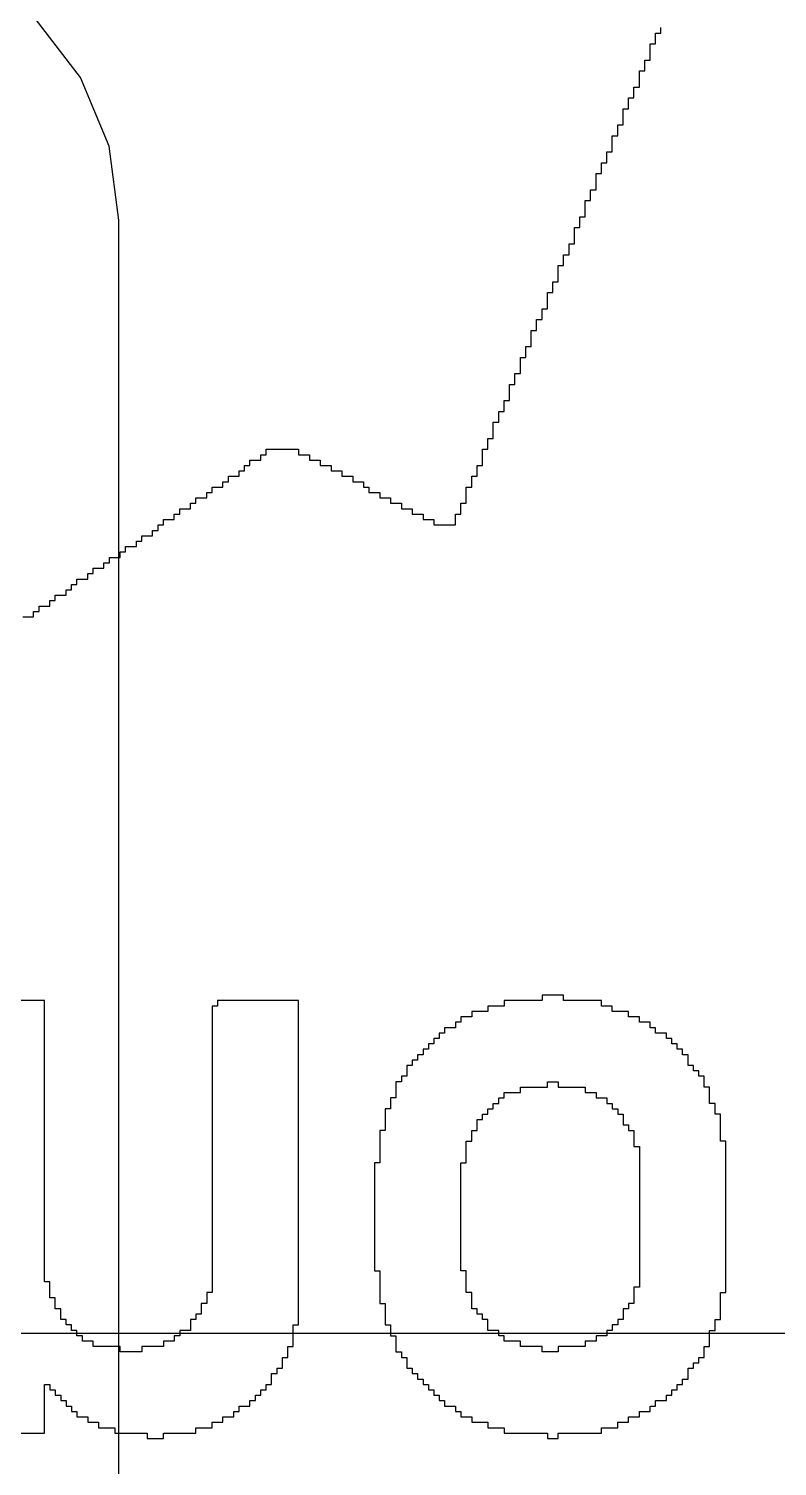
# Model space of a CAD drawing. Header units: millimetres. Extents: x -1.9 to 9.1, y -3.1 to 5.4.
# Drawn here: x 0.3528 to 0.3933, y 0.3553 to 0.433 of the extents above; entities that cross this region are included whole.
import ezdxf

# ---------------------------------------------------------------- set-up
doc = ezdxf.new("R2010")
doc.units = ezdxf.units.MM
doc.header["$MEASUREMENT"] = 0
for name, color, linetype in [('BottomOverlay', 54, 'Continuous'), ('Mechanical7', 56, 'Continuous'), ('TopLayer', 1, 'Continuous')]:
    doc.layers.add(name, color=color, linetype=linetype)

# ---------------------------------------------------------------- blocks, each defined once
blk = doc.blocks.new('OSHW__25___B_1')
at = {"layer": 'BottomOverlay'}
for p, q in [((0.020186, 0.052922), (0.017848, 0.052922)), ((0.017848, 0.052922), (0.017848, 0.05263)), ((0.02077, 0.053214), (0.020186, 0.053214)), ((0.020186, 0.053214), (0.020186, 0.052922)), ((0.02077, 0.052922), (0.02077, 0.053214)), ((0.023107, 0.052922), (0.02077, 0.052922)), ((0.023107, 0.05263), (0.023107, 0.052922)), ((0.041514, 0.052922), (0.039761, 0.052922)), ((0.039761, 0.052922), (0.039761, 0.05263)), ((0.04239, 0.053214), (0.041514, 0.053214)), ((0.041514, 0.053214), (0.041514, 0.052922)), ((0.04239, 0.052922), (0.04239, 0.053214)), ((0.044143, 0.052922), (0.04239, 0.052922)), ((0.044143, 0.05263), (0.044143, 0.052922)), ((0.052616, 0.052922), (0.047941, 0.052922)), ((0.047941, 0.052922), (0.047941, 0.05263)), ((0.016972, 0.052338), (0.016388, 0.052338)), ((0.016388, 0.052338), (0.016388, 0.052046)), ((0.017848, 0.05263), (0.016972, 0.05263)), ((0.016972, 0.05263), (0.016972, 0.052338)), ((0.023984, 0.05263), (0.023107, 0.05263)), ((0.023984, 0.052338), (0.023984, 0.05263)), ((0.02486, 0.052338), (0.023984, 0.052338)), ((0.02486, 0.052046), (0.02486, 0.052338)), ((0.038884, 0.052338), (0.0383, 0.052338)), ((0.0383, 0.052338), (0.0383, 0.052046)), ((0.039761, 0.05263), (0.038884, 0.05263)), ((0.038884, 0.05263), (0.038884, 0.052338)), ((0.04502, 0.05263), (0.044143, 0.05263)), ((0.04502, 0.052338), (0.04502, 0.05263)), ((0.045604, 0.052338), (0.04502, 0.052338)), ((0.045604, 0.052046), (0.045604, 0.052338)), ((0.047941, 0.05263), (0.047941, 0.052338)), ((0.047941, 0.052338), (0.047941, 0.052046)), ((0.015219, 0.051461), (0.014927, 0.051461)), ((0.014927, 0.051461), (0.014927, 0.051169)), ((0.015803, 0.051753), (0.015219, 0.051753)), ((0.015219, 0.051753), (0.015219, 0.051461)), ((0.016388, 0.052046), (0.015803, 0.052046)), ((0.015803, 0.052046), (0.015803, 0.051753)), ((0.025445, 0.052046), (0.02486, 0.052046)), ((0.025445, 0.051753), (0.025445, 0.052046)), ((0.025737, 0.051753), (0.025445, 0.051753)), ((0.025737, 0.051461), (0.025737, 0.051753)), ((0.026321, 0.051461), (0.025737, 0.051461)), ((0.026321, 0.051169), (0.026321, 0.051461)), ((0.037423, 0.051461), (0.036839, 0.051461)), ((0.036839, 0.051461), (0.036839, 0.051169)), ((0.037716, 0.051753), (0.037423, 0.051753)), ((0.037423, 0.051753), (0.037423, 0.051461)), ((0.0383, 0.052046), (0.037716, 0.052046)), ((0.037716, 0.052046), (0.037716, 0.051753)), ((0.046189, 0.052046), (0.045604, 0.052046)), ((0.046189, 0.051753), (0.046189, 0.052046)), ((0.046481, 0.051753), (0.046189, 0.051753)), ((0.046481, 0.051461), (0.046481, 0.051753)), ((0.046773, 0.051461), (0.046481, 0.051461)), ((0.046773, 0.051169), (0.046773, 0.051461)), ((0.047941, 0.052046), (0.047941, 0.051753)), ((0.047941, 0.051753), (0.047941, 0.051461)), ((0.047941, 0.051461), (0.047941, 0.051169)), ((0.01405, 0.050585), (0.013758, 0.050585)), ((0.013758, 0.050585), (0.013758, 0.050292)), ((0.014342, 0.050877), (0.01405, 0.050877)), ((0.01405, 0.050877), (0.01405, 0.050585)), ((0.014927, 0.051169), (0.014342, 0.051169)), ((0.014342, 0.051169), (0.014342, 0.050877)), ((0.026613, 0.051169), (0.026321, 0.051169)), ((0.026613, 0.050877), (0.026613, 0.051169)), ((0.026906, 0.050877), (0.026613, 0.050877)), ((0.026906, 0.050585), (0.026906, 0.050877)), ((0.027198, 0.050585), (0.026906, 0.050585)), ((0.027198, 0.050292), (0.027198, 0.050585)), ((0.036255, 0.050585), (0.035963, 0.050585)), ((0.035963, 0.050585), (0.035963, 0.050292)), ((0.036547, 0.050877), (0.036255, 0.050877)), ((0.036255, 0.050877), (0.036255, 0.050585)), ((0.036839, 0.051169), (0.036547, 0.051169)), ((0.036547, 0.051169), (0.036547, 0.050877)), ((0.047065, 0.051169), (0.046773, 0.051169)), ((0.047065, 0.050877), (0.047065, 0.051169)), ((0.047357, 0.050877), (0.047065, 0.050877)), ((0.047357, 0.050585), (0.047357, 0.050877)), ((0.047649, 0.050585), (0.047357, 0.050585)), ((0.047649, 0.050292), (0.047649, 0.050585)), ((0.047941, 0.051169), (0.047941, 0.050877)), ((0.047941, 0.050877), (0.047941, 0.050585)), ((0.047941, 0.050585), (0.047941, 0.050292)), ((0.013466, 0.05), (0.013174, 0.05)), ((0.013174, 0.05), (0.013174, 0.049708)), ((0.013758, 0.050292), (0.013466, 0.050292)), ((0.013466, 0.050292), (0.013466, 0.05)), ((0.02749, 0.050292), (0.027198, 0.050292)), ((0.02749, 0.05), (0.02749, 0.050292)), ((0.027782, 0.05), (0.02749, 0.05)), ((0.027782, 0.049708), (0.027782, 0.05)), ((0.035963, 0.050292), (0.035671, 0.050292)), ((0.035671, 0.050292), (0.035671, 0.05)), ((0.035671, 0.05), (0.035671, 0.049708)), ((0.047941, 0.050292), (0.047649, 0.050292)), ((0.012882, 0.049124), (0.012589, 0.049124)), ((0.012589, 0.049124), (0.012589, 0.048832)), ((0.013174, 0.049416), (0.012882, 0.049416)), ((0.012882, 0.049416), (0.012882, 0.049124)), ((0.013174, 0.049708), (0.013174, 0.049416)), ((0.028074, 0.049708), (0.027782, 0.049708)), ((0.028074, 0.049416), (0.028074, 0.049708)), ((0.028366, 0.049416), (0.028074, 0.049416)), ((0.028366, 0.049124), (0.028366, 0.049416)), ((0.028366, 0.048832), (0.028366, 0.049124)), ((0.035378, 0.049416), (0.035086, 0.049416)), ((0.035086, 0.049416), (0.035086, 0.049124)), ((0.035086, 0.049124), (0.035086, 0.048832)), ((0.035671, 0.049708), (0.035378, 0.049708)), ((0.035378, 0.049708), (0.035378, 0.049416)), ((0.012297, 0.048247), (0.012005, 0.048247)), ((0.012005, 0.048247), (0.012005, 0.047955)), ((0.012589, 0.048832), (0.012297, 0.048832)), ((0.012297, 0.048832), (0.012297, 0.048539)), ((0.012297, 0.048539), (0.012297, 0.048247)), ((0.018725, 0.047955), (0.018725, 0.048247)), ((0.018725, 0.048247), (0.020186, 0.048247)), ((0.020186, 0.048247), (0.020186, 0.048539)), ((0.020186, 0.048539), (0.021062, 0.048539)), ((0.021062, 0.048539), (0.021062, 0.048247)), ((0.021062, 0.048247), (0.022231, 0.048247)), ((0.022231, 0.048247), (0.022231, 0.047955)), ((0.028659, 0.048832), (0.028366, 0.048832)), ((0.028659, 0.048539), (0.028659, 0.048832)), ((0.028951, 0.048539), (0.028659, 0.048539)), ((0.028951, 0.048247), (0.028951, 0.048539)), ((0.028951, 0.047955), (0.028951, 0.048247)), ((0.034794, 0.048247), (0.034502, 0.048247)), ((0.034502, 0.048247), (0.034502, 0.047955)), ((0.035086, 0.048832), (0.034794, 0.048832)), ((0.034794, 0.048832), (0.034794, 0.048539)), ((0.034794, 0.048539), (0.034794, 0.048247)), ((0.041514, 0.047955), (0.041514, 0.048247)), ((0.041514, 0.048247), (0.042682, 0.048247)), ((0.042682, 0.048247), (0.042682, 0.048539)), ((0.042682, 0.048539), (0.043851, 0.048539)), ((0.043851, 0.048539), (0.043851, 0.048247)), ((0.043851, 0.048247), (0.045312, 0.048247)), ((0.045312, 0.048247), (0.045312, 0.047955)), ((0.012005, 0.047955), (0.012005, 0.047663)), ((0.012005, 0.047663), (0.012005, 0.047371)), ((0.017556, 0.047371), (0.017556, 0.047663)), ((0.017556, 0.047663), (0.018141, 0.047663)), ((0.018141, 0.047663), (0.018141, 0.047955)), ((0.018141, 0.047955), (0.018725, 0.047955)), ((0.022231, 0.047955), (0.023107, 0.047955)), ((0.023107, 0.047955), (0.023107, 0.047663)), ((0.023107, 0.047663), (0.0234, 0.047663)), ((0.0234, 0.047663), (0.0234, 0.047371)), ((0.028951, 0.047663), (0.028951, 0.047955)), ((0.029243, 0.047663), (0.028951, 0.047663)), ((0.029243, 0.047371), (0.029243, 0.047663)), ((0.034502, 0.047955), (0.034502, 0.047663)), ((0.034502, 0.047663), (0.034502, 0.047371)), ((0.040637, 0.047371), (0.040637, 0.047663)), ((0.040637, 0.047663), (0.04093, 0.047663)), ((0.04093, 0.047663), (0.04093, 0.047955)), ((0.04093, 0.047955), (0.041514, 0.047955)), ((0.045312, 0.047955), (0.045896, 0.047955)), ((0.045896, 0.047955), (0.045896, 0.047663)), ((0.045896, 0.047663), (0.046189, 0.047663)), ((0.046189, 0.047663), (0.046189, 0.047371)), ((0.011713, 0.046787), (0.011421, 0.046787)), ((0.011421, 0.046787), (0.011421, 0.046494)), ((0.012005, 0.047371), (0.011713, 0.047371)), ((0.011713, 0.047371), (0.011713, 0.047079)), ((0.011713, 0.047079), (0.011713, 0.046787)), ((0.01668, 0.046494), (0.01668, 0.046787)), ((0.01668, 0.046787), (0.016972, 0.046787)), ((0.016972, 0.046787), (0.016972, 0.047079)), ((0.016972, 0.047079), (0.017264, 0.047079)), ((0.017264, 0.047079), (0.017264, 0.047371)), ((0.017264, 0.047371), (0.017556, 0.047371)), ((0.0234, 0.047371), (0.023984, 0.047371)), ((0.023984, 0.047371), (0.023984, 0.047079)), ((0.023984, 0.047079), (0.023984, 0.046787)), ((0.023984, 0.046787), (0.024276, 0.046787)), ((0.024276, 0.046787), (0.024276, 0.046494)), ((0.029243, 0.047079), (0.029243, 0.047371)), ((0.029535, 0.047079), (0.029243, 0.047079)), ((0.029535, 0.046787), (0.029535, 0.047079)), ((0.029535, 0.046494), (0.029535, 0.046787)), ((0.034502, 0.047079), (0.03421, 0.047079)), ((0.03421, 0.047079), (0.03421, 0.046787)), ((0.03421, 0.046787), (0.03421, 0.046494)), ((0.034502, 0.047371), (0.034502, 0.047079)), ((0.039761, 0.046494), (0.039761, 0.046787)), ((0.039761, 0.046787), (0.040053, 0.046787)), ((0.040053, 0.047079), (0.040053, 0.047371)), ((0.040053, 0.047371), (0.040637, 0.047371)), ((0.040053, 0.046787), (0.040053, 0.047079)), ((0.046189, 0.047371), (0.046481, 0.047371)), ((0.046481, 0.047371), (0.046481, 0.047079)), ((0.046481, 0.047079), (0.046773, 0.047079)), ((0.046773, 0.047079), (0.046773, 0.046787)), ((0.046773, 0.046787), (0.047065, 0.046787)), ((0.047065, 0.046787), (0.047065, 0.046494)), ((0.011421, 0.046494), (0.011421, 0.046202)), ((0.011421, 0.046202), (0.011421, 0.04591)), ((0.011421, 0.04591), (0.011421, 0.045618)), ((0.016095, 0.045618), (0.016095, 0.04591)), ((0.016095, 0.04591), (0.016388, 0.04591)), ((0.016388, 0.04591), (0.016388, 0.046202)), ((0.016388, 0.046202), (0.01668, 0.046202)), ((0.01668, 0.046202), (0.01668, 0.046494)), ((0.024276, 0.046494), (0.024568, 0.046494)), ((0.024568, 0.046494), (0.024568, 0.046202)), ((0.024568, 0.046202), (0.02486, 0.046202)), ((0.02486, 0.046202), (0.02486, 0.04591)), ((0.02486, 0.04591), (0.02486, 0.045618)), ((0.029535, 0.046202), (0.029535, 0.046494)), ((0.029535, 0.04591), (0.029535, 0.046202)), ((0.029827, 0.04591), (0.029535, 0.04591)), ((0.029827, 0.045618), (0.029827, 0.04591)), ((0.03421, 0.046494), (0.03421, 0.046202)), ((0.03421, 0.046202), (0.03421, 0.04591)), ((0.03421, 0.04591), (0.03421, 0.045618)), ((0.039177, 0.045618), (0.039177, 0.04591)), ((0.039177, 0.04591), (0.039469, 0.04591)), ((0.039469, 0.046202), (0.039469, 0.046494)), ((0.039469, 0.046494), (0.039761, 0.046494)), ((0.039469, 0.04591), (0.039469, 0.046202)), ((0.047065, 0.046494), (0.047065, 0.046202)), ((0.047065, 0.046202), (0.047357, 0.046202)), ((0.047357, 0.046202), (0.047357, 0.04591)), ((0.047357, 0.04591), (0.047357, 0.045618)), ((0.011421, 0.045326), (0.011129, 0.045326)), ((0.011129, 0.045326), (0.011129, 0.045034)), ((0.011421, 0.045618), (0.011421, 0.045326)), ((0.016095, 0.045326), (0.016095, 0.045618)), ((0.016095, 0.045034), (0.016095, 0.045326)), ((0.02486, 0.045618), (0.02486, 0.045326)), ((0.02486, 0.045326), (0.025153, 0.045326)), ((0.025153, 0.045326), (0.025153, 0.045034)), ((0.029827, 0.045326), (0.029827, 0.045618)), ((0.029827, 0.045034), (0.029827, 0.045326)), ((0.03421, 0.045618), (0.03421, 0.045326)), ((0.03421, 0.045326), (0.03421, 0.045034)), ((0.038884, 0.045034), (0.038884, 0.045326)), ((0.038884, 0.045326), (0.039177, 0.045326)), ((0.039177, 0.045326), (0.039177, 0.045618)), ((0.047357, 0.045618), (0.047649, 0.045618)), ((0.047649, 0.045618), (0.047649, 0.045326)), ((0.047649, 0.045326), (0.047649, 0.045034)), ((0.011129, 0.045034), (0.011129, 0.044741)), ((0.011129, 0.044741), (0.011129, 0.044449)), ((0.011129, 0.044449), (0.011129, 0.044157)), ((0.015803, 0.044741), (0.015803, 0.045034)), ((0.015803, 0.045034), (0.016095, 0.045034)), ((0.015803, 0.044449), (0.015803, 0.044741)), ((0.015803, 0.044157), (0.015803, 0.044449)), ((0.025153, 0.045034), (0.025153, 0.044741)), ((0.025153, 0.044741), (0.025153, 0.044449)), ((0.025153, 0.044449), (0.025153, 0.044157)), ((0.029827, 0.044741), (0.029827, 0.045034)), ((0.029827, 0.044449), (0.029827, 0.044741)), ((0.029827, 0.044157), (0.029827, 0.044449)), ((0.03421, 0.045034), (0.03421, 0.044741)), ((0.03421, 0.044741), (0.03421, 0.044449)), ((0.03421, 0.044449), (0.03421, 0.044157)), ((0.038884, 0.044741), (0.038884, 0.045034)), ((0.038884, 0.044449), (0.038884, 0.044741)), ((0.038884, 0.044157), (0.038884, 0.044449)), ((0.047649, 0.045034), (0.047649, 0.044741)), ((0.047649, 0.044741), (0.047941, 0.044741)), ((0.047941, 0.044741), (0.047941, 0.044449)), ((0.047941, 0.044449), (0.047941, 0.044157)), ((0.011129, 0.044157), (0.011129, 0.043865)), ((0.011129, 0.043865), (0.011129, 0.043573)), ((0.011129, 0.043573), (0.011129, 0.043281)), ((0.015803, 0.043865), (0.015803, 0.044157)), ((0.015803, 0.043573), (0.015803, 0.043865)), ((0.015803, 0.043281), (0.015803, 0.043573)), ((0.025153, 0.044157), (0.025445, 0.044157)), ((0.025445, 0.044157), (0.025445, 0.043865)), ((0.025445, 0.043865), (0.025445, 0.043573)), ((0.025445, 0.043573), (0.025445, 0.043281)), ((0.030119, 0.044157), (0.029827, 0.044157)), ((0.030119, 0.043865), (0.030119, 0.044157)), ((0.030119, 0.043573), (0.030119, 0.043865)), ((0.030119, 0.043281), (0.030119, 0.043573)), ((0.03421, 0.044157), (0.03421, 0.043865)), ((0.03421, 0.043865), (0.03421, 0.043573)), ((0.03421, 0.043573), (0.03421, 0.043281)), ((0.038884, 0.043865), (0.038884, 0.044157)), ((0.038884, 0.043573), (0.038884, 0.043865)), ((0.038884, 0.043281), (0.038884, 0.043573)), ((0.047941, 0.044157), (0.047941, 0.043865)), ((0.047941, 0.043865), (0.047941, 0.043573)), ((0.047941, 0.043573), (0.047941, 0.043281)), ((0.011129, 0.043281), (0.011129, 0.042988)), ((0.011129, 0.042988), (0.011129, 0.042696)), ((0.015803, 0.042988), (0.015803, 0.043281)), ((0.015803, 0.042696), (0.015803, 0.042988)), ((0.025445, 0.043281), (0.025445, 0.042988)), ((0.025445, 0.042988), (0.025445, 0.042696)), ((0.030119, 0.042988), (0.030119, 0.043281)), ((0.030119, 0.042696), (0.030119, 0.042988)), ((0.03421, 0.043281), (0.03421, 0.042988)), ((0.03421, 0.042988), (0.03421, 0.042696)), ((0.038884, 0.042988), (0.038884, 0.043281)), ((0.038884, 0.042696), (0.038884, 0.042988)), ((0.047941, 0.043281), (0.047941, 0.042988)), ((0.047941, 0.042988), (0.047941, 0.042696)), ((0.011129, 0.042696), (0.011129, 0.042404)), ((0.011129, 0.042404), (0.011129, 0.042112)), ((0.011129, 0.042112), (0.011129, 0.04182)), ((0.015803, 0.042404), (0.015803, 0.042696)), ((0.015803, 0.042112), (0.015803, 0.042404)), ((0.015803, 0.04182), (0.015803, 0.042112)), ((0.025445, 0.042696), (0.025445, 0.042404)), ((0.025445, 0.042404), (0.025445, 0.042112)), ((0.025445, 0.042112), (0.025445, 0.04182)), ((0.030119, 0.042404), (0.030119, 0.042696)), ((0.030119, 0.042112), (0.030119, 0.042404)), ((0.030119, 0.04182), (0.030119, 0.042112)), ((0.03421, 0.042696), (0.03421, 0.042404)), ((0.03421, 0.042404), (0.03421, 0.042112)), ((0.03421, 0.042112), (0.03421, 0.04182)), ((0.038884, 0.042404), (0.038884, 0.042696)), ((0.038884, 0.042112), (0.038884, 0.042404)), ((0.038884, 0.04182), (0.038884, 0.042112)), ((0.047941, 0.042696), (0.047941, 0.042404)), ((0.047941, 0.042404), (0.047941, 0.042112)), ((0.047941, 0.042112), (0.047941, 0.04182)), ((0.011129, 0.04182), (0.011129, 0.041528)), ((0.011129, 0.041528), (0.011129, 0.041235)), ((0.011129, 0.041235), (0.011129, 0.040943)), ((0.015803, 0.041528), (0.015803, 0.04182)), ((0.015803, 0.041235), (0.015803, 0.041528)), ((0.015803, 0.040943), (0.015803, 0.041235)), ((0.025445, 0.04182), (0.025445, 0.041528)), ((0.025445, 0.041528), (0.025445, 0.041235)), ((0.025445, 0.041235), (0.025445, 0.040943)), ((0.030119, 0.041528), (0.030119, 0.04182)), ((0.030119, 0.041235), (0.030119, 0.041528)), ((0.030119, 0.040943), (0.030119, 0.041235)), ((0.03421, 0.04182), (0.03421, 0.041528)), ((0.03421, 0.041528), (0.03421, 0.041235)), ((0.03421, 0.041235), (0.03421, 0.040943)), ((0.038884, 0.041528), (0.038884, 0.04182)), ((0.038884, 0.041235), (0.038884, 0.041528)), ((0.038884, 0.040943), (0.038884, 0.041235)), ((0.047941, 0.04182), (0.047941, 0.041528)), ((0.047941, 0.041528), (0.047941, 0.041235)), ((0.047941, 0.041235), (0.047941, 0.040943)), ((0.011129, 0.040943), (0.011129, 0.040651)), ((0.011129, 0.040651), (0.011129, 0.040359)), ((0.015803, 0.040651), (0.015803, 0.040943)), ((0.015803, 0.040359), (0.015803, 0.040651)), ((0.025445, 0.040943), (0.025445, 0.040651)), ((0.025445, 0.040651), (0.025445, 0.040359)), ((0.030119, 0.040651), (0.030119, 0.040943)), ((0.030119, 0.040359), (0.030119, 0.040651)), ((0.03421, 0.040943), (0.03421, 0.040651)), ((0.03421, 0.040651), (0.03421, 0.040359)), ((0.038884, 0.040651), (0.038884, 0.040943)), ((0.038884, 0.040359), (0.038884, 0.040651)), ((0.047941, 0.040943), (0.047941, 0.040651)), ((0.047941, 0.040651), (0.047941, 0.040359)), ((0.011129, 0.040359), (0.011129, 0.040067)), ((0.011129, 0.040067), (0.011129, 0.039775)), ((0.011129, 0.039775), (0.011129, 0.039482)), ((0.015803, 0.040067), (0.015803, 0.040359)), ((0.015803, 0.039775), (0.015803, 0.040067)), ((0.015803, 0.039482), (0.015803, 0.039775)), ((0.025445, 0.040359), (0.025445, 0.040067)), ((0.025445, 0.040067), (0.025445, 0.039775)), ((0.025445, 0.039775), (0.025445, 0.039482)), ((0.030119, 0.040067), (0.030119, 0.040359)), ((0.030119, 0.039775), (0.030119, 0.040067)), ((0.030119, 0.039482), (0.030119, 0.039775)), ((0.03421, 0.040359), (0.03421, 0.040067)), ((0.03421, 0.040067), (0.03421, 0.039775)), ((0.03421, 0.039775), (0.03421, 0.039482)), ((0.038884, 0.040067), (0.038884, 0.040359)), ((0.038884, 0.039775), (0.038884, 0.040067)), ((0.038884, 0.039482), (0.038884, 0.039775)), ((0.047941, 0.040359), (0.047941, 0.040067)), ((0.047941, 0.040067), (0.047941, 0.039775)), ((0.047941, 0.039775), (0.047941, 0.039482)), ((0.011129, 0.039482), (0.011129, 0.03919)), ((0.011129, 0.03919), (0.011129, 0.038898)), ((0.011129, 0.038898), (0.011129, 0.038606)), ((0.015803, 0.03919), (0.015803, 0.039482)), ((0.015803, 0.038898), (0.015803, 0.03919)), ((0.015803, 0.038606), (0.015803, 0.038898)), ((0.025445, 0.039482), (0.025445, 0.03919)), ((0.025445, 0.03919), (0.025445, 0.038898)), ((0.025445, 0.038898), (0.025445, 0.038606)), ((0.030119, 0.03919), (0.030119, 0.039482)), ((0.030119, 0.038898), (0.030119, 0.03919)), ((0.030119, 0.038606), (0.030119, 0.038898)), ((0.03421, 0.039482), (0.03421, 0.03919)), ((0.03421, 0.03919), (0.03421, 0.038898)), ((0.03421, 0.038898), (0.03421, 0.038606)), ((0.038884, 0.03919), (0.038884, 0.039482)), ((0.038884, 0.038898), (0.038884, 0.03919)), ((0.038884, 0.038606), (0.038884, 0.038898)), ((0.047941, 0.039482), (0.047941, 0.03919)), ((0.047941, 0.03919), (0.047941, 0.038898)), ((0.047941, 0.038898), (0.047941, 0.038606)), ((0.011129, 0.038606), (0.011129, 0.038314)), ((0.011129, 0.038314), (0.011129, 0.038022)), ((0.015803, 0.038314), (0.015803, 0.038606)), ((0.015803, 0.038022), (0.015803, 0.038314)), ((0.025445, 0.038314), (0.025153, 0.038314)), ((0.025153, 0.038314), (0.025153, 0.038022)), ((0.025445, 0.038606), (0.025445, 0.038314)), ((0.029827, 0.038022), (0.029827, 0.038314)), ((0.029827, 0.038314), (0.030119, 0.038314)), ((0.030119, 0.038314), (0.030119, 0.038606)), ((0.03421, 0.038606), (0.03421, 0.038314)), ((0.03421, 0.038314), (0.03421, 0.038022)), ((0.038884, 0.038314), (0.038884, 0.038606)), ((0.038884, 0.038022), (0.038884, 0.038314)), ((0.047941, 0.038606), (0.047941, 0.038314)), ((0.047941, 0.038314), (0.047941, 0.038022)), ((0.011129, 0.038022), (0.011129, 0.037729)), ((0.011129, 0.037729), (0.011129, 0.037437)), ((0.011129, 0.037437), (0.011129, 0.037145)), ((0.015803, 0.037729), (0.015803, 0.038022)), ((0.015803, 0.037437), (0.015803, 0.037729)), ((0.016095, 0.037437), (0.015803, 0.037437)), ((0.016095, 0.037145), (0.016095, 0.037437)), ((0.025153, 0.038022), (0.025153, 0.037729)), ((0.025153, 0.037729), (0.025153, 0.037437)), ((0.025153, 0.037437), (0.025153, 0.037145)), ((0.029827, 0.037729), (0.029827, 0.038022)), ((0.029827, 0.037437), (0.029827, 0.037729)), ((0.029827, 0.037145), (0.029827, 0.037437)), ((0.03421, 0.038022), (0.03421, 0.037729)), ((0.03421, 0.037729), (0.03421, 0.037437)), ((0.03421, 0.037437), (0.03421, 0.037145)), ((0.038884, 0.037729), (0.038884, 0.038022)), ((0.038884, 0.037437), (0.038884, 0.037729)), ((0.038884, 0.037145), (0.038884, 0.037437)), ((0.047941, 0.038022), (0.047941, 0.037729)), ((0.047941, 0.037729), (0.047941, 0.037437)), ((0.047941, 0.037437), (0.047941, 0.037145)), ((0.011129, 0.037145), (0.011421, 0.037145)), ((0.011421, 0.037145), (0.011421, 0.036853)), ((0.011421, 0.036853), (0.011421, 0.036561)), ((0.011421, 0.036561), (0.011421, 0.036269)), ((0.016095, 0.036853), (0.016095, 0.037145)), ((0.016095, 0.036561), (0.016095, 0.036853)), ((0.016388, 0.036561), (0.016095, 0.036561)), ((0.016388, 0.036269), (0.016388, 0.036561)), ((0.02486, 0.036561), (0.024568, 0.036561)), ((0.024568, 0.036561), (0.024568, 0.036269)), ((0.025153, 0.037145), (0.02486, 0.037145)), ((0.02486, 0.037145), (0.02486, 0.036853)), ((0.02486, 0.036853), (0.02486, 0.036561)), ((0.029535, 0.036269), (0.029535, 0.036561)), ((0.029535, 0.036561), (0.029827, 0.036561)), ((0.029827, 0.036853), (0.029827, 0.037145)), ((0.029827, 0.036561), (0.029827, 0.036853)), ((0.03421, 0.037145), (0.03421, 0.036853)), ((0.03421, 0.036853), (0.03421, 0.036561)), ((0.03421, 0.036561), (0.03421, 0.036269)), ((0.038884, 0.036853), (0.038884, 0.037145)), ((0.038884, 0.036561), (0.038884, 0.036853)), ((0.038884, 0.036269), (0.038884, 0.036561)), ((0.047941, 0.037145), (0.047941, 0.036853)), ((0.047941, 0.036853), (0.047941, 0.036561)), ((0.047941, 0.036561), (0.047941, 0.036269)), ((0.011421, 0.036269), (0.011421, 0.035976)), ((0.011421, 0.035976), (0.011421, 0.035684)), ((0.01668, 0.036269), (0.016388, 0.036269)), ((0.01668, 0.035976), (0.01668, 0.036269)), ((0.01668, 0.035684), (0.01668, 0.035976)), ((0.024568, 0.035976), (0.024276, 0.035976)), ((0.024276, 0.035976), (0.024276, 0.035684)), ((0.024568, 0.036269), (0.024568, 0.035976)), ((0.029535, 0.035976), (0.029535, 0.036269)), ((0.029535, 0.035684), (0.029535, 0.035976)), ((0.03421, 0.036269), (0.03421, 0.035976)), ((0.03421, 0.035976), (0.03421, 0.035684)), ((0.038884, 0.035976), (0.038884, 0.036269)), ((0.038884, 0.035684), (0.038884, 0.035976)), ((0.047941, 0.036269), (0.047941, 0.035976)), ((0.047941, 0.035976), (0.047941, 0.035684)), ((0.011421, 0.035684), (0.011713, 0.035684)), ((0.011713, 0.035684), (0.011713, 0.035392)), ((0.011713, 0.035392), (0.011713, 0.0351)), ((0.011713, 0.0351), (0.012005, 0.0351)), ((0.012005, 0.0351), (0.012005, 0.034808)), ((0.016972, 0.035684), (0.01668, 0.035684)), ((0.016972, 0.035392), (0.016972, 0.035684)), ((0.017264, 0.035392), (0.016972, 0.035392)), ((0.017264, 0.0351), (0.017264, 0.035392)), ((0.017556, 0.0351), (0.017264, 0.0351)), ((0.017556, 0.034808), (0.017556, 0.0351)), ((0.023692, 0.0351), (0.0234, 0.0351)), ((0.0234, 0.0351), (0.0234, 0.034808)), ((0.023984, 0.035392), (0.023692, 0.035392)), ((0.023692, 0.035392), (0.023692, 0.0351)), ((0.024276, 0.035684), (0.023984, 0.035684)), ((0.023984, 0.035684), (0.023984, 0.035392)), ((0.029243, 0.0351), (0.029243, 0.035392)), ((0.029243, 0.035392), (0.029535, 0.035392)), ((0.029243, 0.034808), (0.029243, 0.0351)), ((0.029535, 0.035392), (0.029535, 0.035684)), ((0.03421, 0.035684), (0.03421, 0.035392)), ((0.03421, 0.035392), (0.03421, 0.0351)), ((0.03421, 0.0351), (0.03421, 0.034808)), ((0.038884, 0.035392), (0.038884, 0.035684)), ((0.038884, 0.0351), (0.038884, 0.035392)), ((0.038884, 0.034808), (0.038884, 0.0351)), ((0.047941, 0.035684), (0.047941, 0.035392)), ((0.047941, 0.035392), (0.047941, 0.0351)), ((0.047941, 0.0351), (0.047941, 0.034808)), ((0.012005, 0.034808), (0.012005, 0.034516)), ((0.012005, 0.034516), (0.012005, 0.034223)), ((0.012005, 0.034223), (0.012297, 0.034223)), ((0.012297, 0.034223), (0.012297, 0.033931)), ((0.018141, 0.034808), (0.017556, 0.034808)), ((0.018141, 0.034516), (0.018141, 0.034808)), ((0.018725, 0.034516), (0.018141, 0.034516)), ((0.018725, 0.034223), (0.018725, 0.034516)), ((0.020186, 0.034223), (0.018725, 0.034223)), ((0.020186, 0.033931), (0.020186, 0.034223)), ((0.02077, 0.034223), (0.02077, 0.033931)), ((0.022231, 0.034223), (0.02077, 0.034223)), ((0.023107, 0.034516), (0.022231, 0.034516)), ((0.022231, 0.034516), (0.022231, 0.034223)), ((0.0234, 0.034808), (0.023107, 0.034808)), ((0.023107, 0.034808), (0.023107, 0.034516)), ((0.028951, 0.034516), (0.028951, 0.034808)), ((0.028951, 0.034808), (0.029243, 0.034808)), ((0.028951, 0.034223), (0.028951, 0.034516)), ((0.028951, 0.033931), (0.028951, 0.034223)), ((0.03421, 0.034808), (0.03421, 0.034516)), ((0.03421, 0.034516), (0.03421, 0.034223)), ((0.03421, 0.034223), (0.03421, 0.033931)), ((0.038884, 0.034516), (0.038884, 0.034808)), ((0.038884, 0.034223), (0.038884, 0.034516)), ((0.038884, 0.033931), (0.038884, 0.034223)), ((0.047941, 0.034808), (0.047941, 0.034516)), ((0.047941, 0.034516), (0.047941, 0.034223)), ((0.047941, 0.034223), (0.047941, 0.033931)), ((0.012297, 0.033931), (0.012297, 0.033639)), ((0.012297, 0.033639), (0.012589, 0.033639)), ((0.012589, 0.033639), (0.012589, 0.033347)), ((0.02077, 0.033931), (0.020186, 0.033931)), ((0.028366, 0.033347), (0.028366, 0.033639)), ((0.028366, 0.033639), (0.028659, 0.033639)), ((0.028659, 0.033639), (0.028659, 0.033931)), ((0.028659, 0.033931), (0.028951, 0.033931)), ((0.03421, 0.033931), (0.03421, 0.033639)), ((0.03421, 0.033639), (0.03421, 0.033347)), ((0.038884, 0.033639), (0.038884, 0.033931)), ((0.038884, 0.033347), (0.038884, 0.033639)), ((0.047941, 0.033931), (0.047941, 0.033639)), ((0.047941, 0.033639), (0.047941, 0.033347)), ((0.012589, 0.033347), (0.012882, 0.033347)), ((0.012882, 0.033347), (0.012882, 0.033055)), ((0.012882, 0.033055), (0.013174, 0.033055)), ((0.013174, 0.033055), (0.013174, 0.032763)), ((0.013174, 0.032763), (0.013174, 0.03247)), ((0.027782, 0.03247), (0.027782, 0.032763)), ((0.027782, 0.032763), (0.028074, 0.032763)), ((0.028074, 0.032763), (0.028074, 0.033055)), ((0.028074, 0.033055), (0.028366, 0.033055)), ((0.028366, 0.033055), (0.028366, 0.033347)), ((0.03421, 0.033347), (0.03421, 0.033055)), ((0.03421, 0.033055), (0.03421, 0.032763)), ((0.03421, 0.032763), (0.03421, 0.03247)), ((0.038884, 0.033055), (0.038884, 0.033347)), ((0.038884, 0.032763), (0.038884, 0.033055)), ((0.038884, 0.03247), (0.038884, 0.032763)), ((0.047941, 0.033347), (0.047941, 0.033055)), ((0.047941, 0.033055), (0.047941, 0.032763)), ((0.047941, 0.032763), (0.047941, 0.03247)), ((0.013174, 0.03247), (0.013466, 0.03247)), ((0.013466, 0.03247), (0.013466, 0.032178)), ((0.013466, 0.032178), (0.013758, 0.032178)), ((0.013758, 0.032178), (0.013758, 0.031886)), ((0.013758, 0.031886), (0.01405, 0.031886)), ((0.01405, 0.031886), (0.01405, 0.031594)), ((0.026906, 0.031594), (0.026906, 0.031886)), ((0.026906, 0.031886), (0.027198, 0.031886)), ((0.027198, 0.031886), (0.027198, 0.032178)), ((0.027198, 0.032178), (0.02749, 0.032178)), ((0.02749, 0.032178), (0.02749, 0.03247)), ((0.02749, 0.03247), (0.027782, 0.03247)), ((0.03421, 0.03247), (0.03421, 0.032178)), ((0.03421, 0.032178), (0.03421, 0.031886)), ((0.03421, 0.031886), (0.03421, 0.031594)), ((0.038884, 0.032178), (0.038884, 0.03247)), ((0.038884, 0.031886), (0.038884, 0.032178)), ((0.038884, 0.031594), (0.038884, 0.031886)), ((0.047941, 0.03247), (0.047941, 0.032178)), ((0.047941, 0.032178), (0.047941, 0.031886)), ((0.047941, 0.031886), (0.047941, 0.031594)), ((0.01405, 0.031594), (0.014342, 0.031594)), ((0.014342, 0.031594), (0.014342, 0.031302)), ((0.014342, 0.031302), (0.014927, 0.031302)), ((0.014927, 0.031302), (0.014927, 0.03101)), ((0.026321, 0.03101), (0.026321, 0.031302)), ((0.026321, 0.031302), (0.026613, 0.031302)), ((0.026613, 0.031302), (0.026613, 0.031594)), ((0.026613, 0.031594), (0.026906, 0.031594)), ((0.03421, 0.031594), (0.03421, 0.031302)), ((0.03421, 0.031302), (0.03421, 0.03101)), ((0.038884, 0.031302), (0.038884, 0.031594)), ((0.038884, 0.03101), (0.038884, 0.031302)), ((0.047941, 0.031594), (0.047941, 0.031302)), ((0.047941, 0.031302), (0.047941, 0.03101)), ((0.014927, 0.03101), (0.015219, 0.03101)), ((0.015219, 0.03101), (0.015219, 0.030717)), ((0.015219, 0.030717), (0.015803, 0.030717)), ((0.015803, 0.030717), (0.015803, 0.030425)), ((0.015803, 0.030425), (0.016388, 0.030425)), ((0.016388, 0.030425), (0.016388, 0.030133)), ((0.02486, 0.030133), (0.02486, 0.030425)), ((0.02486, 0.030425), (0.025445, 0.030425)), ((0.025445, 0.030425), (0.025445, 0.030717)), ((0.025445, 0.030717), (0.025737, 0.030717)), ((0.025737, 0.030717), (0.025737, 0.03101)), ((0.025737, 0.03101), (0.026321, 0.03101)), ((0.03421, 0.03101), (0.03421, 0.030717)), ((0.03421, 0.030717), (0.03421, 0.030425)), ((0.03421, 0.030425), (0.03421, 0.030133)), ((0.038884, 0.030717), (0.038884, 0.03101)), ((0.038884, 0.030425), (0.038884, 0.030717)), ((0.038884, 0.030133), (0.038884, 0.030425)), ((0.047941, 0.03101), (0.047941, 0.030717)), ((0.047941, 0.030717), (0.047941, 0.030425)), ((0.047941, 0.030425), (0.047941, 0.030133)), ((0.016388, 0.030133), (0.017264, 0.030133)), ((0.017264, 0.030133), (0.017264, 0.029841)), ((0.017264, 0.029841), (0.017848, 0.029841)), ((0.017848, 0.029841), (0.017848, 0.029549)), ((0.017848, 0.029549), (0.019894, 0.029549)), ((0.019894, 0.029549), (0.019894, 0.029257)), ((0.021062, 0.029257), (0.021062, 0.029549)), ((0.021062, 0.029549), (0.023107, 0.029549)), ((0.023107, 0.029549), (0.023107, 0.029841)), ((0.023107, 0.029841), (0.023984, 0.029841)), ((0.023984, 0.029841), (0.023984, 0.030133)), ((0.023984, 0.030133), (0.02486, 0.030133)), ((0.03421, 0.030133), (0.03421, 0.029841)), ((0.03421, 0.029841), (0.03421, 0.029549)), ((0.03421, 0.029549), (0.038592, 0.029549)), ((0.038592, 0.029549), (0.038592, 0.029841)), ((0.038592, 0.029841), (0.038884, 0.029841)), ((0.038884, 0.029841), (0.038884, 0.030133)), ((0.047941, 0.030133), (0.047941, 0.029841)), ((0.047941, 0.029841), (0.047941, 0.029549)), ((0.047941, 0.029549), (0.052616, 0.029549)), ((0.019894, 0.029257), (0.021062, 0.029257)), ((0.04911, 0.008805), (0.048526, 0.008805)), ((0.048526, 0.008805), (0.048526, 0.008513)), ((0.047649, 0.007928), (0.047357, 0.007928)), ((0.047357, 0.007928), (0.047357, 0.007636)), ((0.048234, 0.008221), (0.047649, 0.008221)), ((0.047649, 0.008221), (0.047649, 0.007928)), ((0.048526, 0.008513), (0.048234, 0.008513)), ((0.048234, 0.008513), (0.048234, 0.008221)), ((0.046481, 0.007052), (0.046189, 0.007052)), ((0.046189, 0.007052), (0.046189, 0.00676)), ((0.046773, 0.007344), (0.046481, 0.007344)), ((0.046481, 0.007344), (0.046481, 0.007052)), ((0.047357, 0.007636), (0.046773, 0.007636)), ((0.046773, 0.007636), (0.046773, 0.007344)), ((0.045604, 0.006468), (0.045312, 0.006468)), ((0.045312, 0.006468), (0.045312, 0.006176)), ((0.046189, 0.00676), (0.045604, 0.00676)), ((0.045604, 0.00676), (0.045604, 0.006468)), ((0.044436, 0.005591), (0.043851, 0.005591)), ((0.043851, 0.005591), (0.043851, 0.005299)), ((0.044728, 0.005883), (0.044436, 0.005883)), ((0.044436, 0.005883), (0.044436, 0.005591)), ((0.045312, 0.006176), (0.044728, 0.006176)), ((0.044728, 0.006176), (0.044728, 0.005883)), ((0.042975, 0.004715), (0.042682, 0.004715)), ((0.042682, 0.004715), (0.042682, 0.004423)), ((0.043559, 0.005007), (0.042975, 0.005007)), ((0.042975, 0.005007), (0.042975, 0.004715)), ((0.043851, 0.005299), (0.043559, 0.005299)), ((0.043559, 0.005299), (0.043559, 0.005007)), ((0.042098, 0.00413), (0.041806, 0.00413)), ((0.041806, 0.00413), (0.041806, 0.003838)), ((0.042682, 0.004423), (0.042098, 0.004423)), ((0.042098, 0.004423), (0.042098, 0.00413)), ((0.025737, 0.003254), (0.025445, 0.003254)), ((0.025445, 0.003254), (0.025445, 0.002962)), ((0.026906, 0.003838), (0.025737, 0.003838)), ((0.025737, 0.003838), (0.025737, 0.003546)), ((0.025737, 0.003546), (0.025737, 0.003254)), ((0.026906, 0.003546), (0.026906, 0.003838)), ((0.02749, 0.003546), (0.026906, 0.003546)), ((0.02749, 0.003254), (0.02749, 0.003546)), ((0.028074, 0.003254), (0.02749, 0.003254)), ((0.028074, 0.002962), (0.028074, 0.003254)), ((0.04093, 0.003254), (0.040637, 0.003254)), ((0.040637, 0.003254), (0.040637, 0.002962)), ((0.041514, 0.003546), (0.04093, 0.003546)), ((0.04093, 0.003546), (0.04093, 0.003254)), ((0.041806, 0.003838), (0.041514, 0.003838)), ((0.041514, 0.003838), (0.041514, 0.003546)), ((0.025445, 0.002669), (0.025153, 0.002669)), ((0.025153, 0.002669), (0.025153, 0.002377)), ((0.025153, 0.002377), (0.025153, 0.002085)), ((0.025445, 0.002962), (0.025445, 0.002669)), ((0.028659, 0.002962), (0.028074, 0.002962)), ((0.028659, 0.002669), (0.028659, 0.002962)), ((0.029243, 0.002669), (0.028659, 0.002669)), ((0.029243, 0.002377), (0.029243, 0.002669)), ((0.029827, 0.002377), (0.029243, 0.002377)), ((0.029827, 0.002085), (0.029827, 0.002377)), ((0.039761, 0.002377), (0.039177, 0.002377)), ((0.039177, 0.002377), (0.039177, 0.002085)), ((0.040053, 0.002669), (0.039761, 0.002669)), ((0.039761, 0.002669), (0.039761, 0.002377)), ((0.040637, 0.002962), (0.040053, 0.002962)), ((0.040053, 0.002962), (0.040053, 0.002669)), ((0.025153, 0.001793), (0.02486, 0.001793)), ((0.02486, 0.001793), (0.02486, 0.001501)), ((0.025153, 0.002085), (0.025153, 0.001793)), ((0.030412, 0.002085), (0.029827, 0.002085)), ((0.030412, 0.001793), (0.030412, 0.002085)), ((0.030704, 0.001793), (0.030412, 0.001793)), ((0.030704, 0.001501), (0.030704, 0.001793)), ((0.038884, 0.001793), (0.0383, 0.001793)), ((0.0383, 0.001793), (0.0383, 0.001501)), ((0.039177, 0.002085), (0.038884, 0.002085)), ((0.038884, 0.002085), (0.038884, 0.001793)), ((0.02486, 0.001209), (0.024568, 0.001209)), ((0.024568, 0.001209), (0.024568, 0.000916)), ((0.024568, 0.000916), (0.024568, 0.000624)), ((0.02486, 0.001501), (0.02486, 0.001209)), ((0.031288, 0.001501), (0.030704, 0.001501)), ((0.031288, 0.001209), (0.031288, 0.001501)), ((0.031872, 0.001209), (0.031288, 0.001209)), ((0.031872, 0.000916), (0.031872, 0.001209)), ((0.032457, 0.000916), (0.031872, 0.000916)), ((0.032457, 0.000624), (0.032457, 0.000916)), ((0.037423, 0.000916), (0.037131, 0.000916)), ((0.037131, 0.000916), (0.037131, 0.000624)), ((0.038008, 0.001209), (0.037423, 0.001209)), ((0.037423, 0.001209), (0.037423, 0.000916)), ((0.0383, 0.001501), (0.038008, 0.001501)), ((0.038008, 0.001501), (0.038008, 0.001209)), ((0.024568, 0.000624), (0.024276, 0.000624)), ((0.024276, 0.000624), (0.024276, 0.000332)), ((0.024276, 0.000332), (0.024276, 0.00004)), ((0.024276, 0.00004), (0.024276, -0.000252)), ((0.033041, 0.000624), (0.032457, 0.000624)), ((0.033041, 0.000332), (0.033041, 0.000624)), ((0.033625, 0.000332), (0.033041, 0.000332)), ((0.033625, 0.00004), (0.033625, 0.000332)), ((0.03421, 0.00004), (0.033625, 0.00004)), ((0.03421, -0.000252), (0.03421, 0.00004)), ((0.036255, 0.00004), (0.035963, 0.00004)), ((0.035963, 0.00004), (0.035963, -0.000252)), ((0.036839, 0.000332), (0.036255, 0.000332)), ((0.036255, 0.000332), (0.036255, 0.00004)), ((0.037131, 0.000624), (0.036839, 0.000624)), ((0.036839, 0.000624), (0.036839, 0.000332)), ((0.024276, -0.000252), (0.023984, -0.000252)), ((0.023984, -0.000252), (0.023984, -0.000544)), ((0.023984, -0.000544), (0.023984, -0.000837)), ((0.035963, -0.000252), (0.03421, -0.000252)), ((0.023984, -0.000837), (0.023692, -0.000837)), ((0.023692, -0.000837), (0.023692, -0.001129)), ((0.023692, -0.001129), (0.023692, -0.001421)), ((0.023692, -0.001421), (0.023692, -0.001713)), ((0.0234, -0.002297), (0.023107, -0.002297)), ((0.023107, -0.002297), (0.023107, -0.002589)), ((0.023692, -0.001713), (0.0234, -0.001713)), ((0.0234, -0.001713), (0.0234, -0.002005)), ((0.0234, -0.002005), (0.0234, -0.002297)), ((0.023107, -0.002882), (0.022815, -0.002882)), ((0.022815, -0.002882), (0.022815, -0.003174)), ((0.023107, -0.002589), (0.023107, -0.002882)), ((0.022815, -0.003758), (0.022523, -0.003758)), ((0.022523, -0.003758), (0.022523, -0.00405)), ((0.022815, -0.003174), (0.022815, -0.003466)), ((0.022815, -0.003466), (0.022815, -0.003758)), ((0.022523, -0.004342), (0.022231, -0.004342)), ((0.022231, -0.004342), (0.022231, -0.004635)), ((0.022231, -0.004635), (0.022231, -0.004927)), ((0.022523, -0.00405), (0.022523, -0.004342)), ((0.022231, -0.005219), (0.021939, -0.005219)), ((0.021939, -0.005219), (0.021939, -0.005511)), ((0.022231, -0.004927), (0.022231, -0.005219)), ((0.021939, -0.005803), (0.021647, -0.005803)), ((0.021647, -0.005803), (0.021647, -0.006095)), ((0.021647, -0.006095), (0.021647, -0.006388)), ((0.021939, -0.005511), (0.021939, -0.005803)), ((0.021647, -0.00668), (0.021354, -0.00668)), ((0.021354, -0.00668), (0.021354, -0.006972)), ((0.021354, -0.006972), (0.021354, -0.007264)), ((0.021647, -0.006388), (0.021647, -0.00668)), ((0.021354, -0.007264), (0.021062, -0.007264)), ((0.021062, -0.007264), (0.021062, -0.007556)), ((0.021062, -0.007556), (0.021062, -0.007848)), ((0.021062, -0.007848), (0.02077, -0.007848)), ((0.02077, -0.007848), (0.02077, -0.008141)), ((0.02077, -0.008141), (0.02077, -0.008433)), ((0.02077, -0.008433), (0.02077, -0.008725)), ((0.020478, -0.009309), (0.020186, -0.009309)), ((0.020186, -0.009309), (0.020186, -0.009601)), ((0.02077, -0.008725), (0.020478, -0.008725)), ((0.020478, -0.008725), (0.020478, -0.009017)), ((0.020478, -0.009017), (0.020478, -0.009309)), ((0.020186, -0.009601), (0.020186, -0.009894)), ((0.020186, -0.009894), (0.020186, -0.010186)), ((0.019894, -0.01077), (0.019601, -0.01077)), ((0.019601, -0.01077), (0.019601, -0.011062)), ((0.020186, -0.010186), (0.019894, -0.010186)), ((0.019894, -0.010186), (0.019894, -0.010478)), ((0.019894, -0.010478), (0.019894, -0.01077)), ((0.019601, -0.011354), (0.019309, -0.011354)), ((0.019309, -0.011354), (0.019309, -0.011647)), ((0.019309, -0.011647), (0.019309, -0.011939)), ((0.019601, -0.011062), (0.019601, -0.011354)), ((0.019309, -0.012231), (0.019017, -0.012231)), ((0.019017, -0.012231), (0.019017, -0.012523)), ((0.019309, -0.011939), (0.019309, -0.012231)), ((0.019017, -0.012815), (0.018725, -0.012815)), ((0.018725, -0.012815), (0.018725, -0.013107)), ((0.018725, -0.013107), (0.018725, -0.0134)), ((0.019017, -0.012523), (0.019017, -0.012815)), ((0.018725, -0.013692), (0.018433, -0.013692)), ((0.018433, -0.013692), (0.018433, -0.013984)), ((0.018433, -0.013984), (0.018433, -0.014276)), ((0.018725, -0.0134), (0.018725, -0.013692)), ((0.018433, -0.014276), (0.018141, -0.014276)), ((0.018141, -0.014276), (0.018141, -0.014568)), ((0.018141, -0.014568), (0.018141, -0.01486)), ((0.018141, -0.015153), (0.017848, -0.015153)), ((0.017848, -0.015153), (0.017848, -0.015445)), ((0.017848, -0.015445), (0.017848, -0.015737)), ((0.018141, -0.01486), (0.018141, -0.015153)), ((0.017848, -0.015737), (0.017556, -0.015737)), ((0.017556, -0.015737), (0.017556, -0.016029)), ((0.017556, -0.016029), (0.017556, -0.016321)), ((0.017556, -0.016321), (0.017264, -0.016321)), ((0.017264, -0.016321), (0.017264, -0.016613)), ((0.017264, -0.016613), (0.017264, -0.016906)), ((0.017264, -0.016906), (0.017264, -0.017198)), ((0.016972, -0.017782), (0.01668, -0.017782)), ((0.01668, -0.017782), (0.01668, -0.018074)), ((0.017264, -0.017198), (0.016972, -0.017198)), ((0.016972, -0.017198), (0.016972, -0.01749)), ((0.016972, -0.01749), (0.016972, -0.017782)), ((0.01668, -0.018074), (0.01668, -0.018366)), ((0.01668, -0.018366), (0.01668, -0.018659)), ((0.016388, -0.019243), (0.016095, -0.019243)), ((0.016095, -0.019243), (0.016095, -0.019535)), ((0.01668, -0.018659), (0.016388, -0.018659)), ((0.016388, -0.018659), (0.016388, -0.018951)), ((0.016388, -0.018951), (0.016388, -0.019243)), ((0.016095, -0.019827), (0.015803, -0.019827)), ((0.015803, -0.019827), (0.015803, -0.020119)), ((0.015803, -0.020119), (0.015803, -0.020412)), ((0.016095, -0.019535), (0.016095, -0.019827)), ((0.015803, -0.020704), (0.015511, -0.020704)), ((0.015511, -0.020704), (0.015511, -0.020996)), ((0.015803, -0.020412), (0.015803, -0.020704)), ((0.015511, -0.021288), (0.015219, -0.021288)), ((0.015219, -0.021288), (0.015219, -0.02158)), ((0.015219, -0.02158), (0.015219, -0.021872)), ((0.015511, -0.020996), (0.015511, -0.021288)), ((0.015219, -0.022165), (0.014927, -0.022165)), ((0.014927, -0.022165), (0.014927, -0.022457)), ((0.014927, -0.022457), (0.014927, -0.022749)), ((0.015219, -0.021872), (0.015219, -0.022165)), ((0.014927, -0.022749), (0.014635, -0.022749)), ((0.014635, -0.022749), (0.014635, -0.023041))]:
    blk.add_line(p, q, dxfattribs=at)
blk = doc.blocks.new('FTSH_105_01_F_DV_007_K_PLUGOUT_19')
at = {"layer": 'Mechanical7'}
for p, q in [((0.075, -0.06748), (0.025, -0.06748)), ((0.125, -0.06748), (0.075, -0.06748))]:
    blk.add_line(p, q, dxfattribs=at)

msp = doc.modelspace()

# ---------------------------------------------------------------- linework, layer by layer
at = {"layer": 'TopLayer'}
for p, q in [((0.355632, 0.430345), (0.353182, 0.433537)), ((0.357172, 0.426627), (0.355632, 0.430345)), ((0.357697, 0.422637), (0.357172, 0.426627)), ((0.357697, 0.327363), (0.357697, 0.422637))]:
    msp.add_line(p, q, dxfattribs=at)

# ---------------------------------------------------------------- block references
at = {"rotation": 180}
for name, p in [('OSHW__25___B_1', (0.401621, 0.41)), ('FTSH_105_01_F_DV_007_K_PLUGOUT_19', (0.435, 0.295))]:
    msp.add_blockref(name, p, dxfattribs=at)

doc.saveas('drawing.dxf')
